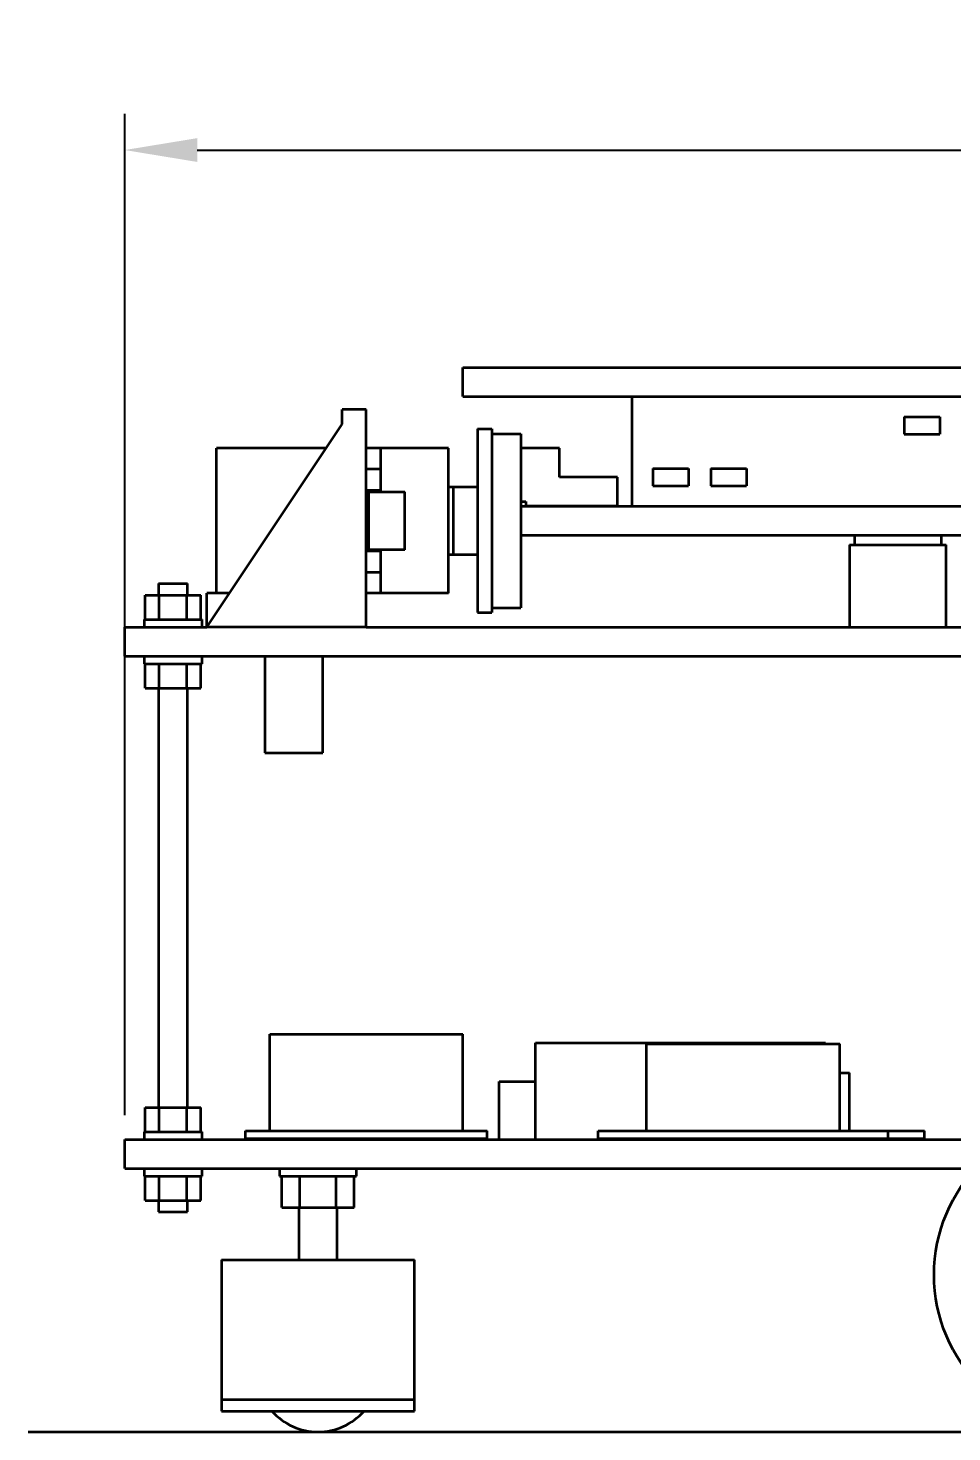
# Model space of a CAD drawing. Header units: millimetres. Extents: x 2054 to 12135, y -1469 to 564.
# Drawn here: x 2526.5 to 2717.7, y 172.4 to 462.8 of the extents above; entities that cross this region are included whole.
import ezdxf

# ---------------------------------------------------------------- set-up
doc = ezdxf.new("R2010")
doc.units = ezdxf.units.MM
doc.layers.add('2D-VISIBLE', color=7, linetype='Continuous', lineweight=35)
doc.layers.add('DIMENSIONS', color=4, linetype='Continuous', lineweight=18)
doc.styles.add('ISO', font='isocpeur.ttf')
doc.styles.add('OpenSansCondensed-Light', font='OpenSansCondensed-Light.ttf')
doc.dimstyles.new('EZDXF', dxfattribs={"dimtxt": 0.25, "dimasz": 0.175, "dimexe": 0.375, "dimexo": 0.125, "dimgap": 0.1, "dimtad": 1, "dimlfac": 100, "dimzin": 12, "dimdsep": 46, "dimtxsty": 'OpenSansCondensed-Light', "dimblk": 'ARCHTICK', "dimcen": 2.5, "dimazin": 3, "dimtfac": 0.5, "dimtmove": 2, "dimatfit": 3})

# ---------------------------------------------------------------- blocks, each defined once
blk = doc.blocks.new('_CLOSEDFILLED')
at = {"color": 0, "linetype": 'BYBLOCK'}
blk.add_solid([(-1, 0.164), (0, 0), (-1, -0.164)], dxfattribs=at)
blk = doc.blocks.new('*D1')
at = {"color": 4}
for p, q in [((2546.5, 237.9), (2546.5, 445.1)), ((2953.52, 207.4), (2953.52, 445.1)), ((2561.5, 437.6), (2938.52, 437.6))]:
    blk.add_line(p, q, dxfattribs=at)
at = {"layer": 'Defpoints'}
for p in [(2546.5, 437.6), (2546.5, 232.9), (2953.52, 202.4)]:
    blk.add_point(p, dxfattribs=at)
at = {"layer": 'DIMENSIONS', "color": 4, "xscale": 15, "yscale": 15, "rotation": 180}
blk.add_blockref('_CLOSEDFILLED', (2546.5, 437.6), dxfattribs=at)
at = {"layer": 'DIMENSIONS', "color": 4, "xscale": 15, "yscale": 15}
blk.add_blockref('_CLOSEDFILLED', (2953.52, 437.6), dxfattribs=at)
at = {"layer": 'DIMENSIONS', "color": 7, "insert": (2750.01, 451.35), "char_height": 17.5, "attachment_point": 5, "style": 'ISO'}
blk.add_mtext('407', dxfattribs=at)

msp = doc.modelspace()

# ---------------------------------------------------------------- linework, layer by layer
at = {"layer": '2D-VISIBLE'}
for p, q in [((2616.5, 386.6), (2616.5, 392.6)), ((2616.5, 392.6), (2876.5, 392.6)), ((2616.5, 386.6), (2876.5, 386.6)), ((2651.5, 363.9), (2651.5, 386.6)), ((2596.5, 383.9), (2591.5, 383.9)), ((2591.5, 380.9), (2591.5, 383.9)), ((2596.5, 338.9), (2596.5, 383.9)), ((2563.5, 338.9), (2591.5, 380.9)), ((2707.8, 382.4), (2715.2, 382.4)), ((2707.8, 382.4), (2707.8, 378.8)), ((2707.8, 382.4), (2709.25, 382.4)), ((2707.8, 382.4), (2707.8, 378.8)), ((2715.2, 382.4), (2715.2, 378.8)), ((2715.2, 382.4), (2715.2, 378.8)), ((2619.5, 379.9), (2622.5, 379.9)), ((2622.5, 378.9), (2628.5, 378.9)), ((2707.8, 378.8), (2715.2, 378.8)), ((2707.8, 378.8), (2709.25, 378.8)), ((2588.17, 375.9), (2565.5, 375.9)), ((2565.5, 345.9), (2565.5, 375.9)), ((2599.5, 375.9), (2596.5, 375.9)), ((2613.5, 375.9), (2599.5, 375.9)), ((2599.5, 371.6), (2599.5, 375.9)), ((2613.5, 345.9), (2613.5, 375.9)), ((2636.5, 375.9), (2628.5, 375.9)), ((2636.5, 369.9), (2636.5, 375.9)), ((2599.5, 371.6), (2596.5, 371.6)), ((2599.5, 367.2), (2599.5, 371.6)), ((2648.5, 369.9), (2636.5, 369.9)), ((2648.5, 363.9), (2648.5, 369.9)), ((2655.8, 371.7), (2663.2, 371.7)), ((2655.8, 371.7), (2655.8, 368.1)), ((2655.8, 371.7), (2657.25, 371.7)), ((2655.8, 371.7), (2655.8, 368.1)), ((2663.2, 371.7), (2663.2, 368.1)), ((2663.2, 371.7), (2663.2, 368.1)), ((2667.8, 371.7), (2675.2, 371.7)), ((2667.8, 371.7), (2667.8, 368.1)), ((2667.8, 371.7), (2669.25, 371.7)), ((2667.8, 371.7), (2667.8, 368.1)), ((2675.2, 371.7), (2675.2, 368.1)), ((2675.2, 371.7), (2675.2, 368.1)), ((2599.5, 367.2), (2596.5, 367.2)), ((2597, 366.9), (2604.5, 366.9)), ((2597, 354.9), (2597, 366.9)), ((2599.5, 366.9), (2599.5, 367.2)), ((2604.5, 354.9), (2604.5, 366.9)), ((2613.5, 367.9), (2614.5, 367.9)), ((2614.5, 367.9), (2619.5, 367.9)), ((2655.8, 368.1), (2663.2, 368.1)), ((2655.8, 368.1), (2657.25, 368.1)), ((2667.8, 368.1), (2675.2, 368.1)), ((2667.8, 368.1), (2669.25, 368.1)), ((2628.5, 364.9), (2629.5, 364.9)), ((2628.5, 363.9), (2864.5, 363.9)), ((2629.5, 364.9), (2629.5, 363.9)), ((2648.5, 363.9), (2629.5, 363.9)), ((2628.5, 357.9), (2864.5, 357.9)), ((2697.5, 357.9), (2697.5, 355.9)), ((2715.5, 355.9), (2715.5, 357.9)), ((2599.5, 354.6), (2596.5, 354.6)), ((2604.5, 354.9), (2597, 354.9)), ((2599.5, 354.6), (2599.5, 354.9)), ((2599.5, 350.2), (2599.5, 354.6)), ((2696.5, 355.9), (2696.5, 338.9)), ((2716.5, 338.9), (2716.5, 355.9)), ((2613.5, 353.9), (2614.5, 353.9)), ((2614.5, 353.9), (2619.5, 353.9)), ((2599.5, 350.2), (2596.5, 350.2)), ((2599.5, 345.9), (2599.5, 350.2)), ((2553.5, 347.9), (2553.5, 345.5)), ((2559.5, 345.5), (2559.5, 347.9)), ((2568.17, 345.9), (2563.5, 345.9)), ((2563.5, 338.9), (2563.5, 345.9)), ((2599.5, 345.9), (2596.5, 345.9)), ((2613.5, 345.9), (2599.5, 345.9)), ((2550.73, 340.5), (2550.73, 345.5)), ((2550.73, 345.5), (2553.61, 345.5)), ((2553.61, 340.5), (2553.61, 345.5)), ((2553.61, 345.5), (2559.39, 345.5)), ((2559.39, 340.5), (2559.39, 345.5)), ((2559.39, 345.5), (2562.27, 345.5)), ((2562.27, 340.5), (2562.27, 345.5)), ((2622.5, 342.9), (2628.5, 342.9)), ((2550.5, 340.5), (2550.5, 338.9)), ((2562.5, 338.9), (2562.5, 340.5)), ((2619.5, 341.9), (2622.5, 341.9)), ((2546.5, 332.9), (2546.5, 338.9)), ((2546.5, 338.9), (2563.5, 338.9)), ((2596.5, 338.9), (2563.5, 338.9)), ((2596.5, 338.9), (2896.5, 338.9)), ((2546.5, 332.9), (2946.5, 332.9)), ((2550.5, 332.9), (2550.5, 331.3)), ((2550.73, 326.3), (2550.73, 331.3)), ((2553.61, 326.3), (2553.61, 331.3)), ((2559.39, 326.3), (2559.39, 331.3)), ((2562.27, 326.3), (2562.27, 331.3)), ((2562.5, 331.3), (2562.5, 332.9)), ((2575.5, 332.9), (2575.5, 312.9)), ((2587.5, 312.9), (2587.5, 332.9)), ((2550.73, 326.3), (2553.61, 326.3)), ((2553.5, 326.3), (2553.5, 239.5)), ((2553.61, 326.3), (2559.39, 326.3)), ((2559.39, 326.3), (2562.27, 326.3)), ((2559.5, 239.5), (2559.5, 326.3)), ((2576.5, 234.7), (2576.5, 254.7)), ((2576.5, 254.7), (2616.5, 254.7)), ((2616.5, 234.7), (2616.5, 254.7)), ((2631.5, 232.9), (2631.5, 252.9)), ((2631.5, 252.9), (2691.5, 252.9)), ((2654.5, 234.7), (2654.5, 252.7)), ((2654.5, 252.7), (2694.5, 252.7)), ((2691.5, 252.7), (2691.5, 252.9)), ((2694.5, 234.7), (2694.5, 252.7)), ((2624, 232.9), (2624, 244.9)), ((2624, 244.9), (2631.5, 244.9)), ((2696.5, 234.7), (2696.5, 246.7)), ((2550.73, 234.5), (2550.73, 239.5)), ((2550.73, 239.5), (2553.61, 239.5)), ((2553.61, 234.5), (2553.61, 239.5)), ((2553.61, 239.5), (2559.39, 239.5)), ((2559.39, 234.5), (2559.39, 239.5)), ((2559.39, 239.5), (2562.27, 239.5)), ((2562.27, 234.5), (2562.27, 239.5)), ((2546.5, 226.9), (2546.5, 232.9)), ((2546.5, 232.9), (2730, 232.9)), ((2550.5, 234.5), (2550.5, 232.9)), ((2562.5, 232.9), (2562.5, 234.5)), ((2571.5, 233.1), (2571.5, 234.7)), ((2571.5, 234.7), (2621.5, 234.7)), ((2571.5, 233.1), (2621.5, 233.1)), ((2578.5, 233.1), (2578.5, 232.9)), ((2594.5, 232.9), (2594.5, 233.1)), ((2621.5, 233.1), (2621.5, 234.7)), ((2644.5, 233.1), (2644.5, 234.7)), ((2644.5, 234.7), (2704.5, 234.7)), ((2644.5, 233.1), (2704.5, 233.1)), ((2691.5, 232.9), (2691.5, 233.1)), ((2704.5, 234.7), (2712, 234.7)), ((2704.5, 233.1), (2704.5, 234.7)), ((2704.5, 233.1), (2712, 233.1)), ((2712, 233.1), (2712, 234.7)), ((2546.5, 226.9), (2722.58, 226.9)), ((2550.5, 226.9), (2550.5, 225.3)), ((2562.5, 225.3), (2562.5, 226.9)), ((2578.5, 226.9), (2578.5, 225.3)), ((2594.5, 225.3), (2594.5, 226.9)), ((2550.73, 220.3), (2550.73, 225.3)), ((2553.61, 220.3), (2553.61, 225.3)), ((2559.39, 220.3), (2559.39, 225.3)), ((2562.27, 220.3), (2562.27, 225.3)), ((2578.99, 218.8), (2578.99, 225.3)), ((2582.75, 218.8), (2582.75, 225.3)), ((2590.25, 218.8), (2590.25, 225.3)), ((2594.01, 218.8), (2594.01, 225.3)), ((2550.73, 220.3), (2553.61, 220.3)), ((2553.5, 220.3), (2553.5, 217.9)), ((2553.61, 220.3), (2559.39, 220.3)), ((2559.39, 220.3), (2562.27, 220.3)), ((2559.5, 217.9), (2559.5, 220.3)), ((2578.99, 218.8), (2582.75, 218.8)), ((2582.5, 218.8), (2582.5, 208)), ((2582.75, 218.8), (2590.25, 218.8)), ((2590.25, 218.8), (2594.01, 218.8)), ((2590.5, 208), (2590.5, 218.8)), ((2566.5, 208), (2566.5, 179.1)), ((2606.5, 179.1), (2606.5, 208)), ((2566.5, 179.1), (2566.5, 176.7)), ((2606.5, 176.7), (2606.5, 179.1)), ((2526.5, 172.4), (2973.52, 172.4))]:
    msp.add_line(p, q, dxfattribs=at)
for points in [[(2619.5, 379.9), (2619.5, 378.71), (2619.5, 377.52), (2619.5, 376.34), (2619.5, 375.15), (2619.5, 373.96), (2619.5, 372.77), (2619.5, 371.59), (2619.5, 370.4), (2619.5, 369.21), (2619.5, 368.02), (2619.5, 366.84), (2619.5, 365.65), (2619.5, 364.46), (2619.5, 363.27), (2619.5, 362.09), (2619.5, 360.9), (2619.5, 359.71), (2619.5, 358.52), (2619.5, 357.34), (2619.5, 356.15), (2619.5, 354.96), (2619.5, 353.77), (2619.5, 352.59), (2619.5, 351.4), (2619.5, 350.21), (2619.5, 349.02), (2619.5, 347.84), (2619.5, 346.65), (2619.5, 345.46), (2619.5, 344.27), (2619.5, 343.09), (2619.5, 341.9)], [(2622.5, 379.9), (2622.5, 378.71), (2622.5, 377.52), (2622.5, 376.34), (2622.5, 375.15), (2622.5, 373.96), (2622.5, 372.77), (2622.5, 371.59), (2622.5, 370.4), (2622.5, 369.21), (2622.5, 368.02), (2622.5, 366.84), (2622.5, 365.65), (2622.5, 364.46), (2622.5, 363.27), (2622.5, 362.09), (2622.5, 360.9), (2622.5, 359.71), (2622.5, 358.52), (2622.5, 357.34), (2622.5, 356.15), (2622.5, 354.96), (2622.5, 353.77), (2622.5, 352.59), (2622.5, 351.4), (2622.5, 350.21), (2622.5, 349.02), (2622.5, 347.84), (2622.5, 346.65), (2622.5, 345.46), (2622.5, 344.27), (2622.5, 343.09), (2622.5, 341.9)], [(2628.5, 378.9), (2628.5, 377.77), (2628.5, 376.65), (2628.5, 375.52), (2628.5, 374.4), (2628.5, 373.27), (2628.5, 372.15), (2628.5, 371.02), (2628.5, 369.9), (2628.5, 368.77), (2628.5, 367.65), (2628.5, 366.52), (2628.5, 365.4), (2628.5, 364.27), (2628.5, 363.15), (2628.5, 362.02), (2628.5, 360.9), (2628.5, 359.77), (2628.5, 358.65), (2628.5, 357.52), (2628.5, 356.4), (2628.5, 355.27), (2628.5, 354.15), (2628.5, 353.02), (2628.5, 351.9), (2628.5, 350.77), (2628.5, 349.65), (2628.5, 348.52), (2628.5, 347.4), (2628.5, 346.27), (2628.5, 345.15), (2628.5, 344.02), (2628.5, 342.9)], [(2614.5, 367.9), (2614.5, 367.46), (2614.5, 367.02), (2614.5, 366.59), (2614.5, 366.15), (2614.5, 365.71), (2614.5, 365.27), (2614.5, 364.84), (2614.5, 364.4), (2614.5, 363.96), (2614.5, 363.52), (2614.5, 363.09), (2614.5, 362.65), (2614.5, 362.21), (2614.5, 361.77), (2614.5, 361.34), (2614.5, 360.9), (2614.5, 360.46), (2614.5, 360.02), (2614.5, 359.59), (2614.5, 359.15), (2614.5, 358.71), (2614.5, 358.27), (2614.5, 357.84), (2614.5, 357.4), (2614.5, 356.96), (2614.5, 356.52), (2614.5, 356.09), (2614.5, 355.65), (2614.5, 355.21), (2614.5, 354.77), (2614.5, 354.34), (2614.5, 353.9)], [(2614.5, 367.9), (2614.5, 367.46), (2614.5, 367.02), (2614.5, 366.59), (2614.5, 366.15), (2614.5, 365.71), (2614.5, 365.27), (2614.5, 364.84), (2614.5, 364.4), (2614.5, 363.96), (2614.5, 363.52), (2614.5, 363.09), (2614.5, 362.65), (2614.5, 362.21), (2614.5, 361.77), (2614.5, 361.34), (2614.5, 360.9), (2614.5, 360.46), (2614.5, 360.02), (2614.5, 359.59), (2614.5, 359.15), (2614.5, 358.71), (2614.5, 358.27), (2614.5, 357.84), (2614.5, 357.4), (2614.5, 356.96), (2614.5, 356.52), (2614.5, 356.09), (2614.5, 355.65), (2614.5, 355.21), (2614.5, 354.77), (2614.5, 354.34), (2614.5, 353.9)], [(2696.5, 355.9), (2697.12, 355.9), (2697.75, 355.9), (2698.37, 355.9), (2699, 355.9), (2699.62, 355.9), (2700.25, 355.9), (2700.87, 355.9), (2701.5, 355.9), (2702.12, 355.9), (2702.75, 355.9), (2703.37, 355.9), (2704, 355.9), (2704.62, 355.9), (2705.25, 355.9), (2705.87, 355.9), (2706.5, 355.9), (2707.12, 355.9), (2707.75, 355.9), (2708.37, 355.9), (2709, 355.9), (2709.62, 355.9), (2710.25, 355.9), (2710.87, 355.9), (2711.5, 355.9), (2712.12, 355.9), (2712.75, 355.9), (2713.37, 355.9), (2714, 355.9), (2714.62, 355.9), (2715.25, 355.9), (2715.87, 355.9), (2716.5, 355.9)], [(2553.5, 347.9), (2553.69, 347.9), (2553.87, 347.9), (2554.06, 347.9), (2554.25, 347.9), (2554.44, 347.9), (2554.62, 347.9), (2554.81, 347.9), (2555, 347.9), (2555.19, 347.9), (2555.37, 347.9), (2555.56, 347.9), (2555.75, 347.9), (2555.94, 347.9), (2556.12, 347.9), (2556.31, 347.9), (2556.5, 347.9), (2556.69, 347.9), (2556.87, 347.9), (2557.06, 347.9), (2557.25, 347.9), (2557.44, 347.9), (2557.62, 347.9), (2557.81, 347.9), (2558, 347.9), (2558.19, 347.9), (2558.37, 347.9), (2558.56, 347.9), (2558.75, 347.9), (2558.94, 347.9), (2559.12, 347.9), (2559.31, 347.9), (2559.5, 347.9)], [(2550.5, 340.5), (2550.87, 340.5), (2551.25, 340.5), (2551.62, 340.5), (2552, 340.5), (2552.37, 340.5), (2552.75, 340.5), (2553.12, 340.5), (2553.5, 340.5), (2553.87, 340.5), (2554.25, 340.5), (2554.62, 340.5), (2555, 340.5), (2555.37, 340.5), (2555.75, 340.5), (2556.12, 340.5), (2556.5, 340.5), (2556.87, 340.5), (2557.25, 340.5), (2557.62, 340.5), (2558, 340.5), (2558.37, 340.5), (2558.75, 340.5), (2559.12, 340.5), (2559.5, 340.5), (2559.87, 340.5), (2560.25, 340.5), (2560.62, 340.5), (2561, 340.5), (2561.37, 340.5), (2561.75, 340.5), (2562.12, 340.5), (2562.5, 340.5)], [(2550.5, 331.3), (2550.87, 331.3), (2551.25, 331.3), (2551.62, 331.3), (2552, 331.3), (2552.37, 331.3), (2552.75, 331.3), (2553.12, 331.3), (2553.5, 331.3), (2553.87, 331.3), (2554.25, 331.3), (2554.62, 331.3), (2555, 331.3), (2555.37, 331.3), (2555.75, 331.3), (2556.12, 331.3), (2556.5, 331.3), (2556.87, 331.3), (2557.25, 331.3), (2557.62, 331.3), (2558, 331.3), (2558.37, 331.3), (2558.75, 331.3), (2559.12, 331.3), (2559.5, 331.3), (2559.87, 331.3), (2560.25, 331.3), (2560.62, 331.3), (2561, 331.3), (2561.37, 331.3), (2561.75, 331.3), (2562.12, 331.3), (2562.5, 331.3)], [(2575.5, 312.9), (2575.87, 312.9), (2576.25, 312.9), (2576.62, 312.9), (2577, 312.9), (2577.37, 312.9), (2577.75, 312.9), (2578.12, 312.9), (2578.5, 312.9), (2578.87, 312.9), (2579.25, 312.9), (2579.62, 312.9), (2580, 312.9), (2580.37, 312.9), (2580.75, 312.9), (2581.12, 312.9), (2581.5, 312.9), (2581.87, 312.9), (2582.25, 312.9), (2582.62, 312.9), (2583, 312.9), (2583.37, 312.9), (2583.75, 312.9), (2584.12, 312.9), (2584.5, 312.9), (2584.87, 312.9), (2585.25, 312.9), (2585.62, 312.9), (2586, 312.9), (2586.37, 312.9), (2586.75, 312.9), (2587.12, 312.9), (2587.5, 312.9)], [(2694.5, 246.7), (2694.56, 246.7), (2694.62, 246.7), (2694.69, 246.7), (2694.75, 246.7), (2694.81, 246.7), (2694.87, 246.7), (2694.94, 246.7), (2695, 246.7), (2695.06, 246.7), (2695.12, 246.7), (2695.19, 246.7), (2695.25, 246.7), (2695.31, 246.7), (2695.37, 246.7), (2695.44, 246.7), (2695.5, 246.7), (2695.56, 246.7), (2695.62, 246.7), (2695.69, 246.7), (2695.75, 246.7), (2695.81, 246.7), (2695.87, 246.7), (2695.94, 246.7), (2696, 246.7), (2696.06, 246.7), (2696.12, 246.7), (2696.19, 246.7), (2696.25, 246.7), (2696.31, 246.7), (2696.37, 246.7), (2696.44, 246.7), (2696.5, 246.7)], [(2550.5, 234.5), (2550.87, 234.5), (2551.25, 234.5), (2551.62, 234.5), (2552, 234.5), (2552.37, 234.5), (2552.75, 234.5), (2553.12, 234.5), (2553.5, 234.5), (2553.87, 234.5), (2554.25, 234.5), (2554.62, 234.5), (2555, 234.5), (2555.37, 234.5), (2555.75, 234.5), (2556.12, 234.5), (2556.5, 234.5), (2556.87, 234.5), (2557.25, 234.5), (2557.62, 234.5), (2558, 234.5), (2558.37, 234.5), (2558.75, 234.5), (2559.12, 234.5), (2559.5, 234.5), (2559.87, 234.5), (2560.25, 234.5), (2560.62, 234.5), (2561, 234.5), (2561.37, 234.5), (2561.75, 234.5), (2562.12, 234.5), (2562.5, 234.5)], [(2550.5, 225.3), (2550.87, 225.3), (2551.25, 225.3), (2551.62, 225.3), (2552, 225.3), (2552.37, 225.3), (2552.75, 225.3), (2553.12, 225.3), (2553.5, 225.3), (2553.87, 225.3), (2554.25, 225.3), (2554.62, 225.3), (2555, 225.3), (2555.37, 225.3), (2555.75, 225.3), (2556.12, 225.3), (2556.5, 225.3), (2556.87, 225.3), (2557.25, 225.3), (2557.62, 225.3), (2558, 225.3), (2558.37, 225.3), (2558.75, 225.3), (2559.12, 225.3), (2559.5, 225.3), (2559.87, 225.3), (2560.25, 225.3), (2560.62, 225.3), (2561, 225.3), (2561.37, 225.3), (2561.75, 225.3), (2562.12, 225.3), (2562.5, 225.3)], [(2578.5, 225.3), (2579, 225.3), (2579.5, 225.3), (2580, 225.3), (2580.5, 225.3), (2581, 225.3), (2581.5, 225.3), (2582, 225.3), (2582.5, 225.3), (2583, 225.3), (2583.5, 225.3), (2584, 225.3), (2584.5, 225.3), (2585, 225.3), (2585.5, 225.3), (2586, 225.3), (2586.5, 225.3), (2587, 225.3), (2587.5, 225.3), (2588, 225.3), (2588.5, 225.3), (2589, 225.3), (2589.5, 225.3), (2590, 225.3), (2590.5, 225.3), (2591, 225.3), (2591.5, 225.3), (2592, 225.3), (2592.5, 225.3), (2593, 225.3), (2593.5, 225.3), (2594, 225.3), (2594.5, 225.3)], [(2553.5, 217.9), (2553.69, 217.9), (2553.87, 217.9), (2554.06, 217.9), (2554.25, 217.9), (2554.44, 217.9), (2554.62, 217.9), (2554.81, 217.9), (2555, 217.9), (2555.19, 217.9), (2555.37, 217.9), (2555.56, 217.9), (2555.75, 217.9), (2555.94, 217.9), (2556.12, 217.9), (2556.31, 217.9), (2556.5, 217.9), (2556.69, 217.9), (2556.87, 217.9), (2557.06, 217.9), (2557.25, 217.9), (2557.44, 217.9), (2557.62, 217.9), (2557.81, 217.9), (2558, 217.9), (2558.19, 217.9), (2558.37, 217.9), (2558.56, 217.9), (2558.75, 217.9), (2558.94, 217.9), (2559.12, 217.9), (2559.31, 217.9), (2559.5, 217.9)], [(2566.5, 208), (2567.75, 208), (2569, 208), (2570.25, 208), (2571.5, 208), (2572.75, 208), (2574, 208), (2575.25, 208), (2576.5, 208), (2577.75, 208), (2579, 208), (2580.25, 208), (2581.5, 208), (2582.75, 208), (2584, 208), (2585.25, 208), (2586.5, 208), (2587.75, 208), (2589, 208), (2590.25, 208), (2591.5, 208), (2592.75, 208), (2594, 208), (2595.25, 208), (2596.5, 208), (2597.75, 208), (2599, 208), (2600.25, 208), (2601.5, 208), (2602.75, 208), (2604, 208), (2605.25, 208), (2606.5, 208)], [(2566.5, 179.1), (2567.75, 179.1), (2569, 179.1), (2570.25, 179.1), (2571.5, 179.1), (2572.75, 179.1), (2574, 179.1), (2575.25, 179.1), (2576.5, 179.1), (2577.75, 179.1), (2579, 179.1), (2580.25, 179.1), (2581.5, 179.1), (2582.75, 179.1), (2584, 179.1), (2585.25, 179.1), (2586.5, 179.1), (2587.75, 179.1), (2589, 179.1), (2590.25, 179.1), (2591.5, 179.1), (2592.75, 179.1), (2594, 179.1), (2595.25, 179.1), (2596.5, 179.1), (2597.75, 179.1), (2599, 179.1), (2600.25, 179.1), (2601.5, 179.1), (2602.75, 179.1), (2604, 179.1), (2605.25, 179.1), (2606.5, 179.1)], [(2566.5, 179.1), (2567.75, 179.1), (2569, 179.1), (2570.25, 179.1), (2571.5, 179.1), (2572.75, 179.1), (2574, 179.1), (2575.25, 179.1), (2576.5, 179.1), (2577.75, 179.1), (2579, 179.1), (2580.25, 179.1), (2581.5, 179.1), (2582.75, 179.1), (2584, 179.1), (2585.25, 179.1), (2586.5, 179.1), (2587.75, 179.1), (2589, 179.1), (2590.25, 179.1), (2591.5, 179.1), (2592.75, 179.1), (2594, 179.1), (2595.25, 179.1), (2596.5, 179.1), (2597.75, 179.1), (2599, 179.1), (2600.25, 179.1), (2601.5, 179.1), (2602.75, 179.1), (2604, 179.1), (2605.25, 179.1), (2606.5, 179.1)], [(2566.5, 176.7), (2567.75, 176.7), (2569, 176.7), (2570.25, 176.7), (2571.5, 176.7), (2572.75, 176.7), (2574, 176.7), (2575.25, 176.7), (2576.5, 176.7), (2577.75, 176.7), (2579, 176.7), (2580.25, 176.7), (2581.5, 176.7), (2582.75, 176.7), (2584, 176.7), (2585.25, 176.7), (2586.5, 176.7), (2587.75, 176.7), (2589, 176.7), (2590.25, 176.7), (2591.5, 176.7), (2592.75, 176.7), (2594, 176.7), (2595.25, 176.7), (2596.5, 176.7), (2597.75, 176.7), (2599, 176.7), (2600.25, 176.7), (2601.5, 176.7), (2602.75, 176.7), (2604, 176.7), (2605.25, 176.7), (2606.5, 176.7)]]:
    msp.add_lwpolyline(points, dxfattribs=at)
msp.add_circle((2746.5, 204.9), 32.5, dxfattribs=at)
for start, end in [(221.4081, 270), (270, 318.5919)]:
    msp.add_arc((2586.5, 185.1), 12.7, start, end, dxfattribs=at)

# ---------------------------------------------------------------- dimensions: what is measured, and where the dimension line sits
at = {"layer": 'DIMENSIONS'}
dim = msp.add_linear_dim(base=(2546.5, 437.6), p1=(2546.5, 232.9), p2=(2953.52, 202.4), dimstyle='EZDXF', override={"dimscale": 5, "dimtxt": 3.5, "dimasz": 3, "dimexe": 1.5, "dimexo": 1, "dimgap": 1, "dimtad": 1, "dimtih": 0, "dimtoh": 0, "dimdec": 0, "dimlfac": 1, "dimzin": 8, "dimdsep": 46, "dimpost": '', "dimtxsty": 'ISO', "dimtsz": 0, "dimdle": 0, "dimclrd": 4, "dimclre": 4, "dimclrt": 7}, dxfattribs=at)
dim.commit()
dim.dimension.update_dxf_attribs({"geometry": '*D1', "text_midpoint": (2750.01, 451.35)})

doc.saveas('drawing.dxf')
